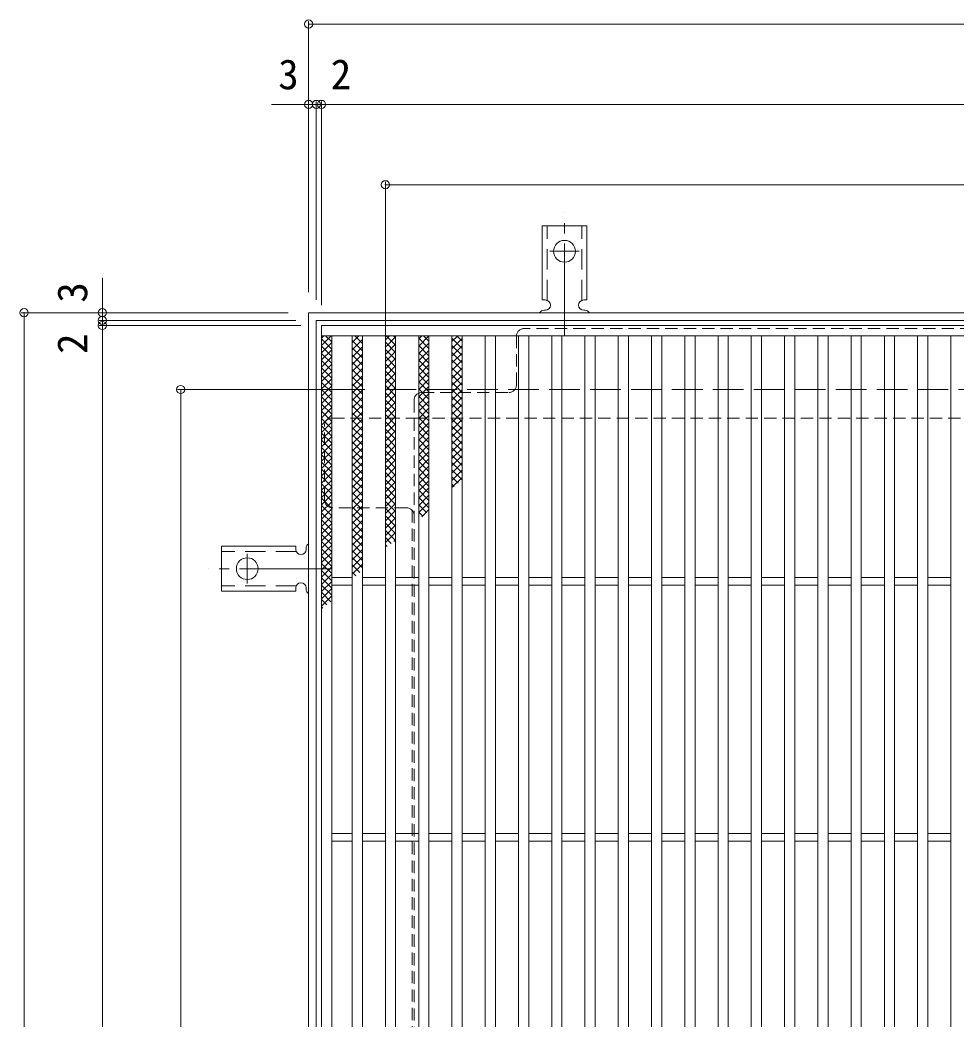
# Model space of a CAD drawing. Units: millimetres at full size, sheet at 1:4; details may follow other scales. Extents: x -925 to 1101, y -781 to 775.
# Drawn here: x -912.5 to -546.7, y 371.8 to 762.5 of the extents above; entities that cross this region are included whole.
import ezdxf
from ezdxf.enums import TextEntityAlignment as Align

# ---------------------------------------------------------------- set-up
doc = ezdxf.new("R2010")
doc.units = ezdxf.units.MM
doc.header["$LTSCALE"] = 4
doc.header["$PDMODE"] = 32
doc.header["$PDSIZE"] = 3.2
for name, pattern in [('CHAIN2', [12, 9, -1, 1, -1]), ('DASHED1', [1.8, 1.2, -0.6]), ('DASHED2', [3, 2, -1]), ('DASHED3', [4, 3, -1])]:
    doc.linetypes.add(name, pattern=pattern)
for name, color, linetype, lineweight in [('A-1_躯体', 3, 'Continuous', 9), ('A-2_仕上', 3, 'Continuous', 9), ('A-4_その他', 7, 'Continuous', 9), ('A-7_ハッチ', 2, 'Continuous', 9), ('A-9_ｸｳﾁｮｳｷ', 6, 'Continuous', 9), ('A-A_ﾊｯﾁ-ﾜｸ', 3, 'Continuous', 9)]:
    doc.layers.add(name, color=color, linetype=linetype, lineweight=lineweight)
doc.styles.add('ＭＳ ゴシック', font='')
doc.styles.get('ＭＳ ゴシック').set_extended_font_data('MS Gothic')

msp = doc.modelspace()

# ---------------------------------------------------------------- linework, layer by layer
at = {"layer": 'A-1_躯体', "color": 2}
for p, q in [((-799.713, 38.162), (-799.713, 648.162)), ((-799.713, 648.162), (-189.713, 648.162)), ((-796.713, 41.162), (-796.713, 645.162)), ((-796.713, 645.162), (-192.713, 645.162))]:
    msp.add_line(p, q, dxfattribs=at)
at = {"layer": 'A-1_躯体', "color": 2, "linetype": 'DASHED3'}
for p, q in [((-769.713, 68.162), (-769.713, 618.161)), ((-769.713, 618.161), (-219.713, 618.161))]:
    msp.add_line(p, q, dxfattribs=at)
at = {"layer": 'A-2_仕上'}
for p, q in [((-794.713, 43.162), (-794.713, 643.162)), ((-794.713, 639.161), (-194.713, 639.161)), ((-790.713, 47.162), (-790.713, 639.161)), ((-782.713, 47.162), (-782.713, 639.161)), ((-778.713, 47.162), (-778.713, 639.161)), ((-769.713, 47.162), (-769.713, 639.161)), ((-765.713, 47.162), (-765.713, 639.161)), ((-756.713, 47.162), (-756.713, 639.161)), ((-752.713, 639.161), (-752.713, 47.162)), ((-743.713, 639.161), (-743.713, 47.162)), ((-739.713, 639.161), (-739.713, 47.162)), ((-730.713, 639.161), (-730.713, 47.162)), ((-726.713, 639.161), (-726.713, 47.162)), ((-717.713, 47.162), (-717.713, 639.161)), ((-713.713, 47.162), (-713.713, 639.161)), ((-704.713, 47.162), (-704.713, 639.161)), ((-700.713, 47.162), (-700.713, 639.161)), ((-691.713, 47.162), (-691.713, 639.161)), ((-687.714, 47.162), (-687.714, 639.161)), ((-678.713, 47.162), (-678.713, 639.161)), ((-674.713, 47.162), (-674.713, 639.161)), ((-665.713, 47.162), (-665.713, 639.161)), ((-661.713, 47.162), (-661.713, 639.161)), ((-652.713, 47.162), (-652.713, 639.161)), ((-648.713, 47.162), (-648.713, 639.161)), ((-639.713, 47.162), (-639.713, 639.161)), ((-635.713, 47.162), (-635.713, 639.161)), ((-626.713, 47.162), (-626.713, 639.161)), ((-622.713, 47.162), (-622.713, 639.161)), ((-613.713, 47.162), (-613.713, 639.161)), ((-609.713, 47.162), (-609.713, 639.161)), ((-600.713, 47.162), (-600.713, 639.161)), ((-596.713, 47.162), (-596.713, 639.161)), ((-587.713, 47.162), (-587.713, 639.161)), ((-583.713, 47.162), (-583.713, 639.161)), ((-574.713, 47.162), (-574.713, 639.161)), ((-570.713, 47.162), (-570.713, 639.161)), ((-561.713, 47.162), (-561.713, 639.161)), ((-557.713, 47.162), (-557.713, 639.161)), ((-548.713, 47.162), (-548.713, 639.161)), ((-790.714, 544.662), (-782.714, 544.662)), ((-778.714, 544.662), (-769.713, 544.662)), ((-765.713, 544.662), (-756.713, 544.662)), ((-752.714, 544.662), (-743.713, 544.662)), ((-739.713, 544.662), (-730.713, 544.662)), ((-726.714, 544.662), (-717.713, 544.662)), ((-713.713, 544.662), (-704.713, 544.662)), ((-700.714, 544.662), (-691.713, 544.662)), ((-687.714, 544.662), (-678.713, 544.662)), ((-674.713, 544.662), (-665.713, 544.662)), ((-661.714, 544.662), (-652.713, 544.662)), ((-648.713, 544.662), (-639.713, 544.662)), ((-635.714, 544.662), (-626.713, 544.662)), ((-622.713, 544.662), (-613.713, 544.662)), ((-609.714, 544.662), (-600.713, 544.662)), ((-596.713, 544.662), (-587.713, 544.662)), ((-583.713, 544.662), (-574.713, 544.662)), ((-570.713, 544.662), (-561.713, 544.662)), ((-557.713, 544.662), (-548.713, 544.662)), ((-790.714, 541.662), (-782.714, 541.662)), ((-778.714, 541.662), (-769.713, 541.662)), ((-765.713, 541.662), (-756.713, 541.662)), ((-752.714, 541.662), (-743.713, 541.662)), ((-739.713, 541.662), (-730.713, 541.662)), ((-726.714, 541.662), (-717.713, 541.662)), ((-713.713, 541.662), (-704.713, 541.662)), ((-700.714, 541.662), (-691.713, 541.662)), ((-687.714, 541.662), (-678.713, 541.662)), ((-674.713, 541.662), (-665.713, 541.662)), ((-661.714, 541.662), (-652.713, 541.662)), ((-648.713, 541.662), (-639.713, 541.662)), ((-635.714, 541.662), (-626.713, 541.662)), ((-622.713, 541.662), (-613.713, 541.662)), ((-609.714, 541.662), (-600.713, 541.662)), ((-596.713, 541.662), (-587.713, 541.662)), ((-583.713, 541.662), (-574.713, 541.662)), ((-570.713, 541.662), (-561.713, 541.662)), ((-557.713, 541.662), (-548.713, 541.662)), ((-790.714, 444.662), (-782.714, 444.662)), ((-790.714, 441.662), (-782.714, 441.662)), ((-778.714, 444.662), (-769.713, 444.662)), ((-778.714, 441.662), (-769.713, 441.662)), ((-765.713, 444.662), (-756.713, 444.662)), ((-765.713, 441.662), (-756.713, 441.662)), ((-752.714, 444.662), (-743.713, 444.662)), ((-752.714, 441.662), (-743.713, 441.662)), ((-739.713, 444.662), (-730.713, 444.662)), ((-739.713, 441.662), (-730.713, 441.662)), ((-726.714, 444.662), (-717.713, 444.662)), ((-726.714, 441.662), (-717.713, 441.662)), ((-713.713, 444.662), (-704.713, 444.662)), ((-713.713, 441.662), (-704.713, 441.662)), ((-700.714, 444.662), (-691.713, 444.662)), ((-700.714, 441.662), (-691.713, 441.662)), ((-687.714, 444.662), (-678.713, 444.662)), ((-687.714, 441.662), (-678.713, 441.662)), ((-674.713, 444.662), (-665.713, 444.662)), ((-674.713, 441.662), (-665.713, 441.662)), ((-661.714, 444.662), (-652.713, 444.662)), ((-661.714, 441.662), (-652.713, 441.662)), ((-648.713, 444.662), (-639.713, 444.662)), ((-648.713, 441.662), (-639.713, 441.662)), ((-635.714, 444.662), (-626.713, 444.662)), ((-635.714, 441.662), (-626.713, 441.662)), ((-622.713, 444.662), (-613.713, 444.662)), ((-622.713, 441.662), (-613.713, 441.662)), ((-609.714, 444.662), (-600.713, 444.662)), ((-609.714, 441.662), (-600.713, 441.662)), ((-596.713, 444.662), (-587.713, 444.662)), ((-596.713, 441.662), (-587.713, 441.662)), ((-583.713, 444.662), (-574.713, 444.662)), ((-583.713, 441.662), (-574.713, 441.662)), ((-570.713, 444.662), (-561.713, 444.662)), ((-570.713, 441.662), (-561.713, 441.662)), ((-557.713, 444.662), (-548.713, 444.662)), ((-557.713, 441.662), (-548.713, 441.662))]:
    msp.add_line(p, q, dxfattribs=at)
msp.add_lwpolyline([(-794.713, 643.162), (-194.713, 643.162), (-194.713, 43.162), (-794.713, 43.162)], dxfattribs=at)
at = {"layer": 'A-4_その他'}
for p, q in [((-799.713, 762.139), (-799.713, 656.162)), ((-799.713, 760.939), (-189.713, 760.939)), ((-796.713, 730.751), (-796.713, 653.162)), ((-794.713, 730.751), (-794.713, 651.162)), ((-814.294, 729.551), (-796.713, 729.551)), ((-796.713, 729.551), (-794.713, 729.551)), ((-794.713, 729.551), (-194.713, 729.551)), ((-769.713, 699.362), (-769.713, 626.161)), ((-769.713, 698.162), (-219.713, 698.162)), ((-880.318, 645.162), (-880.318, 661.798)), ((-912.123, 648.162), (-807.713, 648.162)), ((-910.923, 648.162), (-910.923, 38.162)), ((-881.518, 645.162), (-804.713, 645.162)), ((-880.318, 643.162), (-880.318, 645.162)), ((-881.518, 643.162), (-802.713, 643.162)), ((-880.318, 43.162), (-880.318, 643.162)), ((-850.913, 618.161), (-777.713, 618.161)), ((-849.713, 68.162), (-849.713, 618.161))]:
    msp.add_line(p, q, dxfattribs=at)
for p in [(-799.713, 760.939), (-799.713, 729.551), (-796.713, 729.551), (-794.713, 729.551), (-769.713, 698.162), (-910.923, 648.162), (-880.318, 648.162), (-880.318, 645.162), (-880.318, 643.162), (-849.713, 618.161)]:
    msp.add_point(p, dxfattribs=at)
at = {"layer": 'A-7_ハッチ', "linetype": 'DASHED1'}
for p, q in [((-273.914, 641.966), (-715.512, 641.966)), ((-718.512, 619.966), (-718.512, 638.966)), ((-758.513, 613.966), (-758.513, 72.359)), ((-755.513, 616.966), (-721.512, 616.966)), ((-790.516, 606.966), (-758.513, 606.966)), ((-758.513, 606.966), (-230.913, 606.966)), ((-793.516, 574.965), (-793.516, 603.966)), ((-761.513, 571.965), (-790.516, 571.965)), ((-759.313, 571.004), (-759.313, 361.623))]:
    msp.add_line(p, q, dxfattribs=at)
for centre, start, end in [((-715.512, 638.966), 90, 180), ((-721.512, 619.966), 270, 0), ((-755.513, 613.966), 90, 180), ((-790.516, 603.966), 90, 180), ((-790.516, 574.965), 180, 270), ((-761.513, 568.965), 0, 90)]:
    msp.add_arc(centre, 3, start, end, dxfattribs=at)
at = {"layer": 'A-9_ｸｳﾁｮｳｷ'}
for p, q in [((-794.713, 635.371), (-790.923, 639.162)), ((-794.713, 638.2), (-793.751, 639.162)), ((-794.713, 637.923), (-790.713, 633.923)), ((-793.124, 639.162), (-790.713, 636.752)), ((-782.713, 636.485), (-780.037, 639.162)), ((-782.713, 633.657), (-778.713, 637.658)), ((-782.713, 637.322), (-778.713, 633.321)), ((-781.726, 639.162), (-778.713, 636.149)), ((-778.897, 639.162), (-778.713, 638.979)), ((-769.713, 637.554), (-768.105, 639.162)), ((-769.713, 634.726), (-765.713, 638.725)), ((-769.374, 639.162), (-765.713, 635.502)), ((-766.545, 639.162), (-765.713, 638.33)), ((-756.713, 637.945), (-755.497, 639.162)), ((-756.713, 635.116), (-752.713, 639.116)), ((-756.713, 638.177), (-752.713, 634.177)), ((-754.869, 639.162), (-752.713, 637.005)), ((-743.719, 636.893), (-741.45, 639.161)), ((-743.719, 638.239), (-739.718, 634.238)), ((-743.719, 634.065), (-739.718, 638.065)), ((-741.813, 639.161), (-739.718, 637.068)), ((-794.713, 632.543), (-790.713, 636.544)), ((-794.713, 635.095), (-790.713, 631.094)), ((-794.713, 629.715), (-790.713, 633.715)), ((-782.713, 630.829), (-778.713, 634.829)), ((-782.713, 634.492), (-778.713, 630.493)), ((-769.713, 636.674), (-765.713, 632.674)), ((-769.713, 631.897), (-765.713, 635.897)), ((-769.713, 633.845), (-765.713, 629.846)), ((-769.713, 629.069), (-765.713, 633.068)), ((-756.713, 632.288), (-752.713, 636.288)), ((-756.713, 635.349), (-752.713, 631.349)), ((-756.713, 629.459), (-752.713, 633.46)), ((-743.719, 635.411), (-739.718, 631.41)), ((-743.719, 631.237), (-739.718, 635.236)), ((-794.713, 632.267), (-790.713, 628.266)), ((-794.713, 626.887), (-790.713, 630.886)), ((-794.713, 629.438), (-790.713, 625.438)), ((-782.713, 628.001), (-778.713, 632.001)), ((-782.713, 631.665), (-778.713, 627.665)), ((-782.713, 625.172), (-778.713, 629.173)), ((-769.713, 631.016), (-765.713, 627.017)), ((-769.713, 626.24), (-765.713, 630.239)), ((-756.713, 632.521), (-752.713, 628.521)), ((-756.713, 626.631), (-752.713, 630.631)), ((-756.713, 629.693), (-752.713, 625.692)), ((-743.719, 632.582), (-739.718, 628.582)), ((-743.719, 628.408), (-739.718, 632.408)), ((-743.719, 629.753), (-739.718, 625.754)), ((-743.719, 625.579), (-739.718, 629.58)), ((-794.713, 624.058), (-790.713, 628.058)), ((-794.713, 626.61), (-790.713, 622.61)), ((-794.713, 621.23), (-790.713, 625.23)), ((-782.713, 628.837), (-778.713, 624.836)), ((-782.713, 622.344), (-778.713, 626.344)), ((-782.713, 626.008), (-778.713, 622.008)), ((-769.713, 628.188), (-765.713, 624.188)), ((-769.713, 623.412), (-765.713, 627.411)), ((-769.713, 625.359), (-765.713, 621.36)), ((-756.713, 623.803), (-752.713, 627.803)), ((-756.713, 626.864), (-752.713, 622.864)), ((-743.715, 626.684), (-739.714, 622.685)), ((-743.715, 622.51), (-739.714, 626.511)), ((-794.713, 623.781), (-790.713, 619.781)), ((-794.713, 618.402), (-790.713, 622.401)), ((-782.713, 619.515), (-778.713, 623.516)), ((-782.713, 623.179), (-778.713, 619.179)), ((-769.713, 620.583), (-765.713, 624.583)), ((-769.713, 622.531), (-765.713, 618.532)), ((-769.713, 617.755), (-765.713, 621.755)), ((-756.713, 620.974), (-752.713, 624.974)), ((-756.713, 624.035), (-752.713, 620.036)), ((-756.713, 618.146), (-752.713, 622.146)), ((-743.715, 623.856), (-739.714, 619.857)), ((-743.715, 619.682), (-739.714, 623.682)), ((-794.713, 620.953), (-790.713, 616.953)), ((-794.713, 615.573), (-790.713, 619.572)), ((-794.713, 618.124), (-790.713, 614.125)), ((-782.713, 616.687), (-778.713, 620.687)), ((-782.713, 620.351), (-778.713, 616.351)), ((-782.713, 613.859), (-778.713, 617.859)), ((-782.713, 617.523), (-778.713, 613.523)), ((-769.713, 619.703), (-765.713, 615.703)), ((-769.713, 614.926), (-765.713, 618.926)), ((-756.713, 621.207), (-752.713, 617.207)), ((-756.713, 615.317), (-752.713, 619.317)), ((-756.713, 618.379), (-752.713, 614.379)), ((-743.715, 621.028), (-739.714, 617.027)), ((-743.715, 616.854), (-739.714, 620.854)), ((-743.715, 618.2), (-739.714, 614.199)), ((-743.715, 614.026), (-739.714, 618.025)), ((-794.713, 612.744), (-790.713, 616.745)), ((-794.713, 615.296), (-790.713, 611.296)), ((-794.713, 609.916), (-790.713, 613.916)), ((-782.713, 611.031), (-778.713, 615.029)), ((-782.713, 614.695), (-778.713, 610.695)), ((-769.713, 616.875), (-765.713, 612.874)), ((-769.713, 612.097), (-765.713, 616.098)), ((-769.713, 614.046), (-765.713, 610.046)), ((-756.713, 612.489), (-752.713, 616.489)), ((-756.713, 615.55), (-752.713, 611.55)), ((-756.713, 609.661), (-752.713, 613.66)), ((-743.715, 615.371), (-739.714, 611.371)), ((-743.715, 611.196), (-739.714, 615.197)), ((-794.713, 612.467), (-790.713, 608.468)), ((-794.713, 607.088), (-790.713, 611.087)), ((-794.713, 609.639), (-790.713, 605.639)), ((-782.713, 608.202), (-778.713, 612.202)), ((-782.713, 611.866), (-778.713, 607.866)), ((-769.713, 609.269), (-765.713, 613.269)), ((-769.713, 611.217), (-765.713, 607.218)), ((-769.713, 606.441), (-765.713, 610.441)), ((-756.713, 612.722), (-752.713, 608.722)), ((-756.713, 606.833), (-752.713, 610.832)), ((-756.713, 609.893), (-752.713, 605.893)), ((-743.715, 612.542), (-739.714, 608.542)), ((-743.715, 608.368), (-739.714, 612.369)), ((-794.713, 604.259), (-790.713, 608.259)), ((-794.713, 606.81), (-790.713, 602.81)), ((-782.713, 605.373), (-778.713, 609.373)), ((-782.713, 609.037), (-778.713, 605.037)), ((-782.713, 602.545), (-778.713, 606.545)), ((-782.713, 606.209), (-778.713, 602.209)), ((-769.713, 608.389), (-765.713, 604.389)), ((-769.713, 603.612), (-765.713, 607.613)), ((-756.713, 604.004), (-752.713, 608.004)), ((-756.713, 607.065), (-752.713, 603.065)), ((-743.713, 609.473), (-739.713, 605.473)), ((-743.713, 605.299), (-739.713, 609.3)), ((-743.713, 606.645), (-739.713, 602.645)), ((-743.713, 602.471), (-739.713, 606.471)), ((-794.713, 601.431), (-790.713, 605.431)), ((-794.713, 603.982), (-790.713, 599.982)), ((-794.713, 598.602), (-790.713, 602.602)), ((-782.713, 599.717), (-778.713, 603.716)), ((-782.713, 603.38), (-778.713, 599.381)), ((-769.713, 605.561), (-765.713, 601.561)), ((-769.713, 600.784), (-765.713, 604.784)), ((-769.713, 602.733), (-765.713, 598.732)), ((-769.713, 597.955), (-765.713, 601.956)), ((-756.713, 601.175), (-752.713, 605.176)), ((-756.713, 604.236), (-752.713, 600.236)), ((-756.713, 598.347), (-752.713, 602.348)), ((-743.713, 603.816), (-739.713, 599.817)), ((-743.713, 599.642), (-739.713, 603.643)), ((-794.713, 601.153), (-790.713, 597.154)), ((-794.713, 595.774), (-790.713, 599.774)), ((-794.713, 598.325), (-790.713, 594.326)), ((-782.713, 596.888), (-778.713, 600.888)), ((-782.713, 600.552), (-778.713, 596.553)), ((-782.713, 594.059), (-778.713, 598.059)), ((-769.713, 599.904), (-765.713, 595.904)), ((-769.713, 595.127), (-765.713, 599.127)), ((-756.713, 601.408), (-752.713, 597.408)), ((-756.713, 595.519), (-752.713, 599.519)), ((-756.713, 598.579), (-752.713, 594.579)), ((-743.713, 600.988), (-739.713, 596.988)), ((-743.713, 596.814), (-739.713, 600.814)), ((-743.713, 598.16), (-739.713, 594.159)), ((-743.713, 593.986), (-739.713, 597.985)), ((-794.713, 592.945), (-790.713, 596.945)), ((-794.713, 595.497), (-790.713, 591.497)), ((-794.713, 590.117), (-790.713, 594.117)), ((-782.713, 597.724), (-778.713, 593.724)), ((-782.713, 591.231), (-778.713, 595.231)), ((-782.713, 594.895), (-778.713, 590.895)), ((-769.713, 597.076), (-765.713, 593.075)), ((-769.713, 592.298), (-765.713, 596.299)), ((-769.713, 594.247), (-765.713, 590.247)), ((-756.713, 592.69), (-752.713, 596.691)), ((-756.713, 595.751), (-752.713, 591.752)), ((-743.713, 595.331), (-739.713, 591.331)), ((-743.713, 591.157), (-739.713, 595.157)), ((-794.713, 592.669), (-790.713, 588.668)), ((-794.713, 587.289), (-790.713, 591.288)), ((-782.713, 588.403), (-778.713, 592.402)), ((-782.713, 592.066), (-778.713, 588.067)), ((-769.713, 589.47), (-765.713, 593.47)), ((-769.713, 591.419), (-765.713, 587.418)), ((-769.713, 586.642), (-765.713, 590.642)), ((-756.713, 589.862), (-752.713, 593.862)), ((-756.713, 592.923), (-752.713, 588.923)), ((-756.713, 587.033), (-752.713, 591.034)), ((-756.713, 590.095), (-752.713, 586.094)), ((-743.713, 592.502), (-739.713, 588.503)), ((-743.713, 588.329), (-739.713, 592.329)), ((-794.713, 589.84), (-790.713, 585.84)), ((-794.713, 584.46), (-790.713, 588.46)), ((-794.713, 587.011), (-790.713, 583.012)), ((-782.713, 585.574), (-778.713, 589.574)), ((-782.713, 589.238), (-778.713, 585.238)), ((-782.713, 582.746), (-778.713, 586.746)), ((-782.713, 586.41), (-778.713, 582.41)), ((-769.713, 588.59), (-765.713, 584.59)), ((-769.713, 583.813), (-765.713, 587.813)), ((-756.713, 584.205), (-752.713, 588.205)), ((-756.713, 587.267), (-752.713, 583.266)), ((-743.713, 589.674), (-739.713, 585.674)), ((-743.713, 585.501), (-739.713, 589.5)), ((-743.713, 586.846), (-739.713, 582.846)), ((-743.713, 582.672), (-739.713, 586.672)), ((-794.713, 581.631), (-790.713, 585.632)), ((-794.713, 584.183), (-790.713, 580.183)), ((-794.713, 578.803), (-790.713, 582.803)), ((-782.713, 579.917), (-778.713, 583.917)), ((-782.713, 583.581), (-778.713, 579.582)), ((-769.713, 585.762), (-765.713, 581.762)), ((-769.713, 580.985), (-765.713, 584.985)), ((-769.713, 582.933), (-765.713, 578.934)), ((-756.713, 581.377), (-752.713, 585.377)), ((-756.713, 584.438), (-752.713, 580.437)), ((-756.713, 578.549), (-752.713, 582.548)), ((-743.713, 584.017), (-741.257, 581.562)), ((-743.713, 579.843), (-739.713, 583.844)), ((-794.713, 581.355), (-790.713, 577.355)), ((-794.713, 575.975), (-790.713, 579.975)), ((-794.713, 578.526), (-790.713, 574.526)), ((-782.713, 577.088), (-778.713, 581.089)), ((-782.713, 580.753), (-778.713, 576.753)), ((-769.713, 578.157), (-765.713, 582.156)), ((-769.713, 580.105), (-765.713, 576.105)), ((-769.713, 575.328), (-765.713, 579.328)), ((-756.713, 581.61), (-752.713, 577.609)), ((-756.713, 575.72), (-752.713, 579.72)), ((-756.713, 578.781), (-752.713, 574.781)), ((-743.713, 581.189), (-742.845, 580.321)), ((-794.713, 573.146), (-790.713, 577.147)), ((-794.713, 575.698), (-790.713, 571.698)), ((-782.713, 574.261), (-778.713, 578.26)), ((-782.713, 577.924), (-778.713, 573.925)), ((-782.713, 571.432), (-778.713, 575.432)), ((-782.713, 575.096), (-778.713, 571.096)), ((-769.713, 577.277), (-765.713, 573.276)), ((-769.713, 572.499), (-765.713, 576.5)), ((-769.713, 574.448), (-765.713, 570.448)), ((-756.713, 572.891), (-752.713, 576.891)), ((-756.713, 575.953), (-752.713, 571.953)), ((-794.713, 570.318), (-790.713, 574.318)), ((-794.713, 572.87), (-790.713, 568.869)), ((-794.713, 567.49), (-790.713, 571.489)), ((-782.713, 568.604), (-778.713, 572.604)), ((-782.713, 572.268), (-778.713, 568.268)), ((-769.713, 569.671), (-765.713, 573.671)), ((-769.713, 571.619), (-765.713, 567.62)), ((-769.713, 566.843), (-765.713, 570.842)), ((-756.713, 570.063), (-752.713, 574.063)), ((-756.713, 573.124), (-753.551, 569.963)), ((-755.53, 568.418), (-752.713, 571.234)), ((-794.713, 570.041), (-790.713, 566.041)), ((-794.713, 564.661), (-790.713, 568.661)), ((-794.713, 567.212), (-790.713, 563.213)), ((-782.713, 565.775), (-778.713, 569.776)), ((-782.713, 569.44), (-778.713, 565.439)), ((-782.713, 562.947), (-778.713, 566.947)), ((-782.713, 566.611), (-778.713, 562.611)), ((-769.713, 568.791), (-765.713, 564.791)), ((-769.713, 564.014), (-765.713, 568.015)), ((-756.713, 570.296), (-755.14, 568.722)), ((-794.713, 561.833), (-790.713, 565.833)), ((-794.713, 564.384), (-790.713, 560.384)), ((-794.713, 559.004), (-790.713, 563.004)), ((-782.713, 560.118), (-778.713, 564.118)), ((-782.713, 563.782), (-778.713, 559.783)), ((-769.713, 565.963), (-765.713, 561.963)), ((-769.713, 561.186), (-765.713, 565.187)), ((-769.713, 563.135), (-765.846, 559.268)), ((-794.713, 561.556), (-790.713, 557.556)), ((-794.713, 556.176), (-790.713, 560.176)), ((-794.713, 558.727), (-790.713, 554.728)), ((-782.713, 557.29), (-778.713, 561.29)), ((-782.713, 560.954), (-778.713, 556.954)), ((-769.713, 558.358), (-765.713, 562.358)), ((-769.713, 560.307), (-767.434, 558.027)), ((-766.436, 558.807), (-765.713, 559.53)), ((-794.713, 553.347), (-790.713, 557.348)), ((-794.713, 555.899), (-790.713, 551.899)), ((-782.713, 554.462), (-778.713, 558.462)), ((-782.713, 558.126), (-778.713, 554.125)), ((-782.713, 551.633), (-778.713, 555.633)), ((-782.713, 555.297), (-778.713, 551.297)), ((-769.713, 557.478), (-769.023, 556.787)), ((-794.713, 550.519), (-790.713, 554.519)), ((-794.713, 553.071), (-790.713, 549.07)), ((-794.713, 547.691), (-790.713, 551.691)), ((-782.713, 548.805), (-778.713, 552.805)), ((-782.713, 552.469), (-778.713, 548.469)), ((-794.713, 550.243), (-790.713, 546.242)), ((-794.713, 544.862), (-790.713, 548.863)), ((-794.713, 547.414), (-790.713, 543.413)), ((-782.713, 545.976), (-778.713, 549.976)), ((-782.713, 549.64), (-779.729, 546.656)), ((-794.713, 542.034), (-790.713, 546.035)), ((-794.713, 544.586), (-790.713, 540.586)), ((-794.713, 539.206), (-790.713, 543.206)), ((-782.713, 546.812), (-781.317, 545.416)), ((-794.713, 541.757), (-790.713, 537.757)), ((-794.713, 536.377), (-790.713, 540.377)), ((-794.713, 538.929), (-791.023, 535.238)), ((-794.713, 533.549), (-790.713, 537.549)), ((-794.713, 536.1), (-792.611, 533.998)), ((-794.713, 533.272), (-794.2, 532.758))]:
    msp.add_line(p, q, dxfattribs=at)
at = {"layer": 'A-A_ﾊｯﾁ-ﾜｸ', "color": 7, "linetype": 'CHAIN2'}
for p, q in [((-699.712, 639.161), (-699.712, 687.162)), ((-693.936, 672.162), (-705.488, 672.162)), ((-823.713, 553.938), (-823.713, 542.386)), ((-790.712, 548.162), (-838.713, 548.162))]:
    msp.add_line(p, q, dxfattribs=at)
at = {"layer": 'A-A_ﾊｯﾁ-ﾜｸ'}
for p, q in [((-708.462, 653.162), (-708.462, 682.162)), ((-708.462, 682.162), (-690.962, 682.162)), ((-690.962, 653.162), (-690.962, 682.162)), ((-708.462, 653.162), (-707.212, 653.162)), ((-690.962, 653.162), (-692.212, 653.162)), ((-707.208, 649.162), (-707.721, 649.162)), ((-691.713, 649.162), (-692.212, 649.162)), ((-804.713, 556.912), (-833.713, 556.912)), ((-833.713, 539.412), (-833.713, 556.912)), ((-804.713, 556.912), (-804.713, 555.662)), ((-800.713, 556.162), (-800.713, 555.662)), ((-804.713, 539.412), (-833.713, 539.412)), ((-804.713, 539.412), (-804.713, 540.662)), ((-800.713, 540.667), (-800.713, 540.154))]:
    msp.add_line(p, q, dxfattribs=at)
at = {"layer": 'A-A_ﾊｯﾁ-ﾜｸ', "linetype": 'DASHED2'}
for p, q in [((-706.462, 653.016), (-706.462, 682.162)), ((-692.962, 653.016), (-692.962, 682.162)), ((-804.567, 554.912), (-833.713, 554.912)), ((-804.567, 541.412), (-833.713, 541.412))]:
    msp.add_line(p, q, dxfattribs=at)
at = {"layer": 'A-A_ﾊｯﾁ-ﾜｸ'}
for centre in [(-699.712, 672.162), (-823.713, 548.162)]:
    msp.add_circle(centre, 4.25, dxfattribs=at)
for centre, start, end in [((-707.212, 651.162), 270.13329, 90), ((-692.212, 651.162), 90, 270), ((-707.713, 647.162), 90.24162, 150.00072), ((-691.713, 647.162), 29.99951, 89.72403), ((-802.713, 555.662), 180, 0), ((-798.713, 556.162), 119.99951, 179.72403), ((-802.713, 540.662), 0.13329, 180), ((-798.713, 540.162), 180.24162, 240.00072)]:
    msp.add_arc(centre, 2, start, end, dxfattribs=at)

# ---------------------------------------------------------------- texts
at = {"layer": 'A-4_その他', "color": 2, "style": 'ＭＳ ゴシック'}
for s, p in [('3', (-811.593, 731.951)), ('2', (-791.071, 731.951))]:
    msp.add_text(s, height=11.73, dxfattribs=at).set_placement(p, align=Align.BOTTOM_LEFT)
for s, p in [('3', (-882.718, 652.11)), ('2', (-882.718, 632.067))]:
    msp.add_text(s, height=11.73, rotation=90, dxfattribs=at).set_placement(p, align=Align.BOTTOM_LEFT)

doc.saveas('drawing.dxf')
